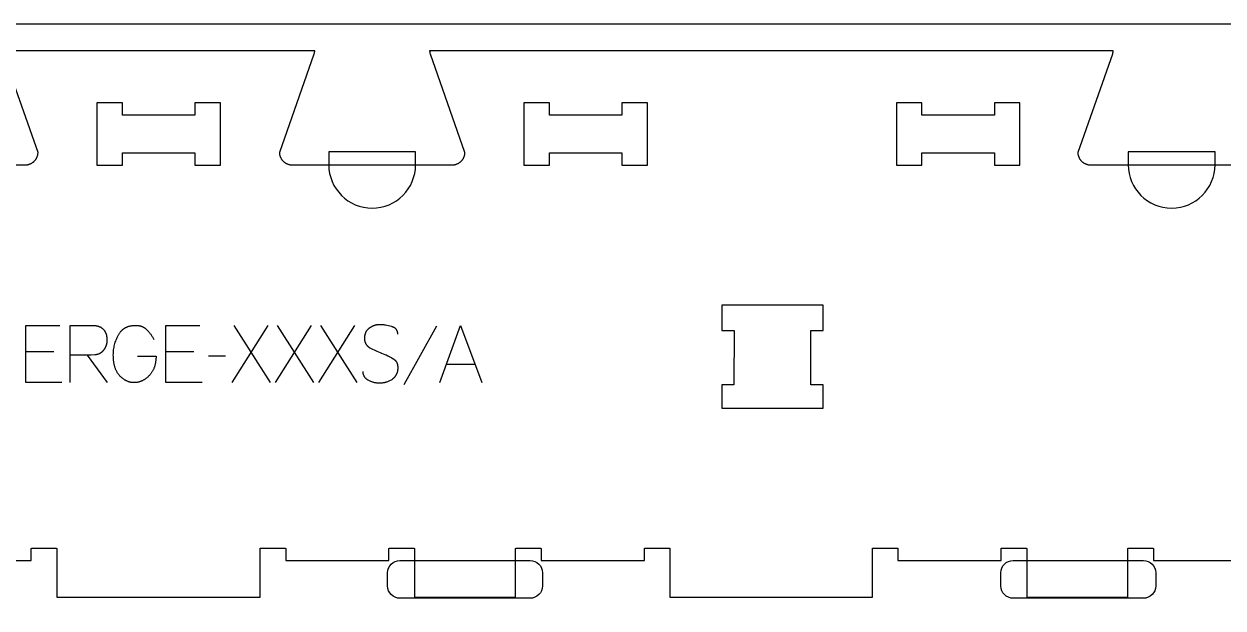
# Model space of a CAD drawing. Header units: millimetres. Extents: x -1220 to 1220, y -1270 to 1270.
# Drawn here: x -627 to -40, y 984 to 1270 of the extents above; entities that cross this region are included whole.
import ezdxf

# ---------------------------------------------------------------- set-up
doc = ezdxf.new("R2010")
doc.units = ezdxf.units.MM
for name, color, linetype, true_color in [('0_SHEET_SPRUCEPLY_2440X122', 1, 'Continuous', 0xff0000), ('1_ANYTOOL_1MMDEEP_LABELS_S', 2, 'Continuous', 0xffff00), ('3_ANYTOOL_CUTTHROUGH_INSID', 4, 'Continuous', 0x00ffff), ('4_ANYTOOL_CUTTHROUGH_OUTSI', 5, 'Continuous', 0x0000ff), ('5_ANYTOOL_HALF_MILL_9MM_IN', 3, 'Continuous', 0x00ff00)]:
    doc.layers.add(name, color=color, linetype=linetype, true_color=true_color)

msp = doc.modelspace()

# ---------------------------------------------------------------- linework, layer by layer
at = {"layer": '0_SHEET_SPRUCEPLY_2440X122'}
msp.add_lwpolyline([(1220, 1270), (1220, 50), (-1220, 50), (-1220, 1270)], close=True, dxfattribs=at)
at = {"layer": '1_ANYTOOL_1MMDEEP_LABELS_S'}
for points in [[(-608.03, 1094.45), (-625.71, 1094.45), (-625.71, 1122.45), (-609.07, 1122.45)], [(-604.03, 1094.45), (-604.03, 1122.45), (-593.43, 1122.45), (-592.97, 1122.44), (-592.53, 1122.42), (-592.31, 1122.4), (-592.1, 1122.38), (-591.89, 1122.36), (-591.68, 1122.33), (-591.48, 1122.3), (-591.28, 1122.27), (-591.09, 1122.23), (-590.9, 1122.19), (-590.71, 1122.15), (-590.53, 1122.1), (-590.35, 1122.05), (-590.17, 1121.99), (-590, 1121.93), (-589.83, 1121.87), (-589.67, 1121.8), (-589.5, 1121.73), (-589.35, 1121.66), (-589.19, 1121.58), (-589.04, 1121.5), (-588.89, 1121.42), (-588.75, 1121.33), (-588.61, 1121.24), (-588.47, 1121.15), (-588.34, 1121.05), (-588.21, 1120.95), (-588.09, 1120.84), (-587.97, 1120.73), (-587.85, 1120.62), (-587.73, 1120.5), (-587.62, 1120.38), (-587.51, 1120.26), (-587.41, 1120.13), (-587.31, 1120), (-587.22, 1119.87), (-587.12, 1119.73), (-587.03, 1119.59), (-586.95, 1119.44), (-586.87, 1119.3), (-586.79, 1119.14), (-586.71, 1118.99), (-586.64, 1118.83), (-586.58, 1118.67), (-586.51, 1118.5), (-586.45, 1118.33), (-586.4, 1118.16), (-586.34, 1117.98), (-586.29, 1117.8), (-586.25, 1117.62), (-586.21, 1117.43), (-586.17, 1117.24), (-586.13, 1117.04), (-586.1, 1116.84), (-586.08, 1116.64), (-586.05, 1116.44), (-586.03, 1116.23), (-586.02, 1116.02), (-585.99, 1115.58), (-585.99, 1115.13), (-585.99, 1114.96), (-585.99, 1114.8), (-586, 1114.64), (-586.01, 1114.48), (-586.03, 1114.31), (-586.05, 1114.15), (-586.07, 1113.99), (-586.09, 1113.84), (-586.12, 1113.68), (-586.15, 1113.52), (-586.19, 1113.37), (-586.22, 1113.21), (-586.26, 1113.06), (-586.31, 1112.9), (-586.36, 1112.75), (-586.41, 1112.6), (-586.46, 1112.45), (-586.52, 1112.3), (-586.58, 1112.15), (-586.64, 1112), (-586.71, 1111.85), (-586.78, 1111.71), (-586.86, 1111.56), (-586.93, 1111.42), (-587.01, 1111.27), (-587.1, 1111.13), (-587.18, 1110.99), (-587.27, 1110.85), (-587.37, 1110.71), (-587.46, 1110.57), (-587.56, 1110.43), (-587.77, 1110.15), (-587.88, 1110.02), (-587.99, 1109.89), (-588.1, 1109.77), (-588.21, 1109.65), (-588.32, 1109.54), (-588.44, 1109.43), (-588.56, 1109.32), (-588.68, 1109.22), (-588.81, 1109.12), (-588.93, 1109.03), (-589.06, 1108.94), (-589.19, 1108.85), (-589.32, 1108.77), (-589.46, 1108.69), (-589.6, 1108.62), (-589.74, 1108.55), (-589.88, 1108.48), (-590.02, 1108.42), (-590.17, 1108.37), (-590.32, 1108.31), (-590.47, 1108.27), (-590.62, 1108.22), (-590.78, 1108.18), (-590.94, 1108.15), (-591.1, 1108.11), (-591.26, 1108.09), (-591.43, 1108.06), (-591.59, 1108.04), (-591.76, 1108.03), (-591.93, 1108.02), (-593.75, 1107.93), (-595.63, 1107.93), (-603.99, 1107.93)], [(-571.07, 1107.33), (-561.95, 1107.29), (-561.98, 1106.52), (-562.01, 1106.14), (-562.04, 1105.77), (-562.07, 1105.4), (-562.12, 1105.04), (-562.17, 1104.68), (-562.22, 1104.34), (-562.29, 1103.99), (-562.36, 1103.66), (-562.43, 1103.33), (-562.51, 1103), (-562.6, 1102.68), (-562.69, 1102.37), (-562.79, 1102.06), (-562.9, 1101.76), (-563.01, 1101.46), (-563.13, 1101.17), (-563.25, 1100.89), (-563.38, 1100.61), (-563.52, 1100.34), (-563.66, 1100.07), (-563.81, 1099.81), (-563.96, 1099.56), (-564.13, 1099.31), (-564.29, 1099.06), (-564.47, 1098.83), (-564.65, 1098.6), (-564.83, 1098.37), (-565.02, 1098.15), (-565.22, 1097.94), (-565.43, 1097.73), (-565.84, 1097.33), (-566.05, 1097.14), (-566.26, 1096.96), (-566.47, 1096.78), (-566.68, 1096.61), (-566.89, 1096.45), (-567.1, 1096.29), (-567.32, 1096.14), (-567.54, 1096), (-567.75, 1095.86), (-567.97, 1095.72), (-568.19, 1095.6), (-568.41, 1095.48), (-568.63, 1095.37), (-568.86, 1095.26), (-569.08, 1095.16), (-569.31, 1095.06), (-569.53, 1094.98), (-569.76, 1094.89), (-569.99, 1094.82), (-570.22, 1094.75), (-570.45, 1094.69), (-570.68, 1094.63), (-570.92, 1094.58), (-571.15, 1094.54), (-571.39, 1094.5), (-571.63, 1094.47), (-571.87, 1094.44), (-572.1, 1094.43), (-572.35, 1094.41), (-572.59, 1094.41), (-572.83, 1094.41), (-573.07, 1094.42), (-573.31, 1094.43), (-573.55, 1094.45), (-573.78, 1094.48), (-574.02, 1094.51), (-574.25, 1094.55), (-574.48, 1094.6), (-574.72, 1094.65), (-574.95, 1094.71), (-575.17, 1094.78), (-575.4, 1094.85), (-575.63, 1094.93), (-575.85, 1095.02), (-576.08, 1095.11), (-576.3, 1095.21), (-576.52, 1095.31), (-576.74, 1095.43), (-576.96, 1095.55), (-577.17, 1095.67), (-577.39, 1095.8), (-577.6, 1095.94), (-577.81, 1096.09), (-578.02, 1096.24), (-578.23, 1096.4), (-578.44, 1096.56), (-578.65, 1096.73), (-578.86, 1096.91), (-579.06, 1097.1), (-579.26, 1097.29), (-579.47, 1097.48), (-579.67, 1097.69), (-579.86, 1097.9), (-580.05, 1098.12), (-580.24, 1098.34), (-580.42, 1098.58), (-580.59, 1098.82), (-580.75, 1099.06), (-580.91, 1099.32), (-581.07, 1099.58), (-581.21, 1099.84), (-581.35, 1100.12), (-581.49, 1100.4), (-581.62, 1100.69), (-581.74, 1100.99), (-581.85, 1101.29), (-581.96, 1101.6), (-582.07, 1101.92), (-582.16, 1102.24), (-582.25, 1102.58), (-582.34, 1102.91), (-582.42, 1103.26), (-582.49, 1103.61), (-582.55, 1103.97), (-582.61, 1104.34), (-582.67, 1104.72), (-582.71, 1105.1), (-582.75, 1105.49), (-582.82, 1106.29), (-582.85, 1107.11), (-582.87, 1107.97), (-582.86, 1108.6), (-582.83, 1109.23), (-582.78, 1109.86), (-582.71, 1110.48), (-582.63, 1111.1), (-582.52, 1111.72), (-582.39, 1112.34), (-582.25, 1112.95), (-582.08, 1113.56), (-581.9, 1114.16), (-581.7, 1114.76), (-581.47, 1115.36), (-581.23, 1115.96), (-580.97, 1116.55), (-580.69, 1117.14), (-580.39, 1117.73), (-580.23, 1118.02), (-580.06, 1118.3), (-579.88, 1118.57), (-579.7, 1118.84), (-579.52, 1119.09), (-579.42, 1119.21), (-579.32, 1119.33), (-579.22, 1119.45), (-579.12, 1119.57), (-579.02, 1119.68), (-578.91, 1119.79), (-578.81, 1119.9), (-578.7, 1120.01), (-578.59, 1120.12), (-578.48, 1120.22), (-578.37, 1120.32), (-578.25, 1120.42), (-578.14, 1120.51), (-578.02, 1120.61), (-577.9, 1120.7), (-577.78, 1120.78), (-577.66, 1120.87), (-577.53, 1120.96), (-577.41, 1121.04), (-577.28, 1121.12), (-577.15, 1121.19), (-577.02, 1121.27), (-576.88, 1121.34), (-576.75, 1121.41), (-576.61, 1121.48), (-576.48, 1121.55), (-576.34, 1121.61), (-576.2, 1121.67), (-576.05, 1121.73), (-575.91, 1121.79), (-575.76, 1121.84), (-575.62, 1121.89), (-575.32, 1121.99), (-575.01, 1122.08), (-574.69, 1122.15), (-574.37, 1122.22), (-574.05, 1122.28), (-573.71, 1122.33), (-573.37, 1122.38), (-573.03, 1122.41), (-572.67, 1122.43), (-572.31, 1122.44), (-571.95, 1122.45), (-571.74, 1122.45), (-571.53, 1122.44), (-571.33, 1122.43), (-571.13, 1122.42), (-570.93, 1122.4), (-570.73, 1122.37), (-570.54, 1122.35), (-570.35, 1122.32), (-570.16, 1122.28), (-569.97, 1122.24), (-569.79, 1122.2), (-569.61, 1122.15), (-569.43, 1122.1), (-569.25, 1122.04), (-569.08, 1121.98), (-568.91, 1121.92), (-568.74, 1121.85), (-568.57, 1121.78), (-568.41, 1121.7), (-568.25, 1121.62), (-568.09, 1121.54), (-567.93, 1121.45), (-567.78, 1121.35), (-567.63, 1121.26), (-567.48, 1121.15), (-567.33, 1121.05), (-567.19, 1120.94), (-567.05, 1120.83), (-566.91, 1120.71), (-566.77, 1120.59), (-566.64, 1120.46), (-566.51, 1120.33), (-565.99, 1119.79), (-565.74, 1119.51), (-565.5, 1119.23), (-565.26, 1118.95), (-565.03, 1118.66), (-564.81, 1118.37), (-564.59, 1118.07), (-564.38, 1117.77), (-564.17, 1117.46), (-563.97, 1117.15), (-563.78, 1116.83), (-563.59, 1116.51), (-563.41, 1116.19), (-563.24, 1115.86), (-563.07, 1115.53)], [(-539.43, 1094.45), (-557.11, 1094.45), (-557.11, 1122.45), (-540.47, 1122.45)], [(-507.19, 1122.45), (-524.83, 1094.45)], [(-506.03, 1094.45), (-523.71, 1122.45)], [(-485.99, 1122.45), (-503.63, 1094.45)], [(-484.83, 1094.45), (-502.51, 1122.45)], [(-464.79, 1122.45), (-482.43, 1094.45)], [(-463.63, 1094.45), (-481.31, 1122.45)], [(-443.67, 1118.17), (-443.67, 1118.34), (-443.67, 1118.43), (-443.68, 1118.52), (-443.69, 1118.6), (-443.69, 1118.68), (-443.7, 1118.77), (-443.72, 1118.85), (-443.73, 1118.93), (-443.74, 1119.01), (-443.76, 1119.09), (-443.78, 1119.16), (-443.79, 1119.24), (-443.81, 1119.32), (-443.84, 1119.39), (-443.86, 1119.47), (-443.88, 1119.54), (-443.91, 1119.61), (-443.94, 1119.68), (-443.97, 1119.75), (-444, 1119.82), (-444.03, 1119.89), (-444.07, 1119.96), (-444.1, 1120.02), (-444.14, 1120.09), (-444.18, 1120.15), (-444.22, 1120.22), (-444.26, 1120.28), (-444.3, 1120.34), (-444.34, 1120.4), (-444.39, 1120.46), (-444.44, 1120.52), (-444.49, 1120.58), (-444.54, 1120.63), (-444.59, 1120.69), (-444.64, 1120.74), (-444.7, 1120.8), (-444.75, 1120.85), (-444.81, 1120.9), (-444.87, 1120.95), (-444.93, 1121), (-444.99, 1121.05), (-445.06, 1121.1), (-445.12, 1121.15), (-445.19, 1121.19), (-445.26, 1121.24), (-445.33, 1121.28), (-445.4, 1121.33), (-445.47, 1121.37), (-445.55, 1121.41), (-445.62, 1121.45), (-445.7, 1121.49), (-445.86, 1121.57), (-446.03, 1121.64), (-446.2, 1121.71), (-446.37, 1121.77), (-446.56, 1121.83), (-446.75, 1121.89), (-447.5, 1122.1), (-448.24, 1122.27), (-448.97, 1122.43), (-449.69, 1122.55), (-450.04, 1122.6), (-450.39, 1122.65), (-450.74, 1122.68), (-451.08, 1122.71), (-451.42, 1122.74), (-451.76, 1122.76), (-452.1, 1122.77), (-452.43, 1122.77), (-452.61, 1122.77), (-452.79, 1122.76), (-452.97, 1122.75), (-453.15, 1122.74), (-453.33, 1122.73), (-453.5, 1122.71), (-453.68, 1122.69), (-453.85, 1122.66), (-454.02, 1122.63), (-454.19, 1122.6), (-454.36, 1122.57), (-454.53, 1122.53), (-454.7, 1122.48), (-454.87, 1122.44), (-455.03, 1122.39), (-455.2, 1122.34), (-455.36, 1122.28), (-455.52, 1122.22), (-455.68, 1122.16), (-455.84, 1122.1), (-456, 1122.03), (-456.16, 1121.96), (-456.31, 1121.88), (-456.47, 1121.8), (-456.62, 1121.72), (-456.78, 1121.63), (-456.93, 1121.54), (-457.08, 1121.45), (-457.23, 1121.36), (-457.37, 1121.26), (-457.52, 1121.15), (-457.67, 1121.05), (-457.81, 1120.94), (-457.95, 1120.83), (-458.08, 1120.72), (-458.21, 1120.61), (-458.34, 1120.49), (-458.46, 1120.37), (-458.57, 1120.24), (-458.68, 1120.12), (-458.79, 1119.99), (-458.89, 1119.85), (-458.99, 1119.72), (-459.08, 1119.58), (-459.17, 1119.44), (-459.25, 1119.3), (-459.33, 1119.15), (-459.41, 1119), (-459.48, 1118.85), (-459.54, 1118.69), (-459.6, 1118.53), (-459.66, 1118.37), (-459.71, 1118.21), (-459.76, 1118.04), (-459.8, 1117.87), (-459.84, 1117.7), (-459.88, 1117.52), (-459.91, 1117.34), (-459.93, 1117.16), (-459.95, 1116.98), (-459.97, 1116.79), (-459.98, 1116.6), (-459.99, 1116.4), (-459.99, 1116.21), (-459.98, 1116.01), (-459.98, 1115.81), (-459.96, 1115.62), (-459.95, 1115.43), (-459.92, 1115.24), (-459.89, 1115.06), (-459.86, 1114.88), (-459.82, 1114.7), (-459.78, 1114.53), (-459.73, 1114.36), (-459.68, 1114.19), (-459.62, 1114.03), (-459.58, 1113.95), (-459.55, 1113.87), (-459.52, 1113.79), (-459.48, 1113.71), (-459.45, 1113.63), (-459.41, 1113.56), (-459.37, 1113.48), (-459.33, 1113.41), (-459.29, 1113.34), (-459.24, 1113.26), (-459.2, 1113.19), (-459.15, 1113.12), (-459.1, 1113.05), (-459.06, 1112.98), (-459.01, 1112.91), (-458.96, 1112.85), (-458.9, 1112.78), (-458.85, 1112.71), (-458.8, 1112.65), (-458.74, 1112.59), (-458.68, 1112.52), (-458.62, 1112.46), (-458.56, 1112.4), (-458.5, 1112.34), (-458.38, 1112.22), (-458.24, 1112.11), (-458.11, 1111.99), (-457.97, 1111.89), (-457.82, 1111.78), (-457.67, 1111.68), (-457.51, 1111.58), (-457.35, 1111.49), (-456.68, 1111.12), (-456, 1110.77), (-455.3, 1110.42), (-454.59, 1110.09), (-453.86, 1109.76), (-453.12, 1109.45), (-452.36, 1109.14), (-451.59, 1108.85), (-450.82, 1108.56), (-450.06, 1108.26), (-449.33, 1107.94), (-448.62, 1107.61), (-447.92, 1107.26), (-447.24, 1106.9), (-446.59, 1106.52), (-445.95, 1106.13), (-445.79, 1106.03), (-445.64, 1105.92), (-445.5, 1105.81), (-445.43, 1105.76), (-445.36, 1105.7), (-445.29, 1105.64), (-445.23, 1105.58), (-445.16, 1105.52), (-445.1, 1105.46), (-445.04, 1105.4), (-444.98, 1105.34), (-444.92, 1105.28), (-444.86, 1105.21), (-444.81, 1105.15), (-444.75, 1105.08), (-444.7, 1105.01), (-444.65, 1104.95), (-444.6, 1104.88), (-444.55, 1104.81), (-444.5, 1104.74), (-444.45, 1104.66), (-444.41, 1104.59), (-444.36, 1104.52), (-444.32, 1104.44), (-444.28, 1104.37), (-444.24, 1104.29), (-444.2, 1104.22), (-444.16, 1104.14), (-444.13, 1104.06), (-444.09, 1103.98), (-444.06, 1103.9), (-444.03, 1103.82), (-444, 1103.73), (-443.97, 1103.65), (-443.94, 1103.57), (-443.92, 1103.48), (-443.89, 1103.39), (-443.85, 1103.22), (-443.81, 1103.04), (-443.77, 1102.86), (-443.74, 1102.67), (-443.72, 1102.48), (-443.7, 1102.29), (-443.69, 1102.09), (-443.68, 1101.89), (-443.68, 1101.68), (-443.68, 1101.48), (-443.69, 1101.26), (-443.71, 1101.05), (-443.73, 1100.83), (-443.75, 1100.62), (-443.78, 1100.41), (-443.81, 1100.21), (-443.85, 1100), (-443.9, 1099.81), (-443.94, 1099.61), (-444, 1099.42), (-444.05, 1099.23), (-444.12, 1099.05), (-444.18, 1098.86), (-444.25, 1098.69), (-444.33, 1098.51), (-444.41, 1098.34), (-444.5, 1098.17), (-444.59, 1098.01), (-444.68, 1097.85), (-444.78, 1097.69), (-444.89, 1097.54), (-444.99, 1097.39), (-445.11, 1097.24), (-445.23, 1097.1), (-445.35, 1096.96), (-445.48, 1096.82), (-445.61, 1096.69), (-445.75, 1096.56), (-445.89, 1096.43), (-446.03, 1096.31), (-446.19, 1096.19), (-446.34, 1096.07), (-446.5, 1095.96), (-446.67, 1095.85), (-447, 1095.65), (-447.34, 1095.45), (-447.69, 1095.28), (-448.03, 1095.11), (-448.39, 1094.96), (-448.74, 1094.82), (-449.1, 1094.69), (-449.28, 1094.63), (-449.46, 1094.58), (-449.64, 1094.53), (-449.82, 1094.48), (-450, 1094.43), (-450.19, 1094.39), (-450.37, 1094.35), (-450.56, 1094.31), (-450.93, 1094.25), (-451.31, 1094.2), (-451.69, 1094.16), (-452.08, 1094.14), (-452.47, 1094.13), (-452.85, 1094.13), (-453.23, 1094.14), (-453.6, 1094.17), (-453.97, 1094.2), (-454.34, 1094.25), (-454.7, 1094.31), (-455.06, 1094.38), (-455.42, 1094.47), (-455.77, 1094.56), (-456.11, 1094.67), (-456.46, 1094.79), (-456.79, 1094.92), (-457.13, 1095.07), (-457.46, 1095.22), (-457.79, 1095.39), (-458.11, 1095.57), (-458.26, 1095.66), (-458.42, 1095.76), (-458.56, 1095.86), (-458.71, 1095.96), (-458.84, 1096.07), (-458.98, 1096.17), (-459.1, 1096.28), (-459.23, 1096.4), (-459.34, 1096.51), (-459.46, 1096.63), (-459.56, 1096.75), (-459.67, 1096.88), (-459.72, 1096.94), (-459.76, 1097), (-459.81, 1097.07), (-459.86, 1097.13), (-459.9, 1097.2), (-459.94, 1097.26), (-459.99, 1097.33), (-460.03, 1097.4), (-460.07, 1097.47), (-460.1, 1097.54), (-460.14, 1097.61), (-460.18, 1097.68), (-460.21, 1097.75), (-460.24, 1097.82), (-460.28, 1097.89), (-460.31, 1097.97), (-460.34, 1098.04), (-460.36, 1098.11), (-460.39, 1098.19), (-460.42, 1098.27), (-460.46, 1098.42), (-460.51, 1098.58), (-460.54, 1098.74), (-460.58, 1098.9), (-460.6, 1099.06), (-460.63, 1099.23), (-460.64, 1099.4), (-460.66, 1099.57), (-460.66, 1099.75), (-460.67, 1099.93)], [(-424.71, 1122.01), (-440.75, 1093.29)], [(-423.11, 1094.45), (-412.95, 1122.45), (-402.63, 1094.45)], [(-612.03, 1109.45), (-625.71, 1109.45)], [(-543.43, 1109.45), (-557.11, 1109.45)], [(-595.63, 1107.93), (-585.87, 1094.41)], [(-528.03, 1107.41), (-536.23, 1107.33)], [(-419.87, 1103.37), (-405.95, 1103.37)]]:
    msp.add_lwpolyline(points, dxfattribs=at)
at = {"layer": '3_ANYTOOL_CUTTHROUGH_INSID'}
for points in [[(-578.41, 1225.35), (-578.41, 1231.35), (-590.91, 1231.35), (-590.91, 1200.85), (-578.41, 1200.85), (-578.41, 1206.85), (-542.91, 1206.85), (-542.91, 1200.85), (-530.41, 1200.85), (-530.41, 1231.35), (-542.91, 1231.35), (-542.91, 1225.35)], [(-369.51, 1225.35), (-369.51, 1231.35), (-382.01, 1231.35), (-382.01, 1200.85), (-369.51, 1200.85), (-369.51, 1206.85), (-334.01, 1206.85), (-334.01, 1200.85), (-321.51, 1200.85), (-321.51, 1231.35), (-334.01, 1231.35), (-334.01, 1225.35)], [(-187.23, 1225.35), (-187.23, 1231.35), (-199.73, 1231.35), (-199.73, 1200.85), (-187.23, 1200.85), (-187.23, 1206.85), (-151.73, 1206.85), (-151.73, 1200.85), (-139.23, 1200.85), (-139.23, 1231.35), (-151.73, 1231.35), (-151.73, 1225.35)], [(-260.48, 1081.85), (-235.5, 1081.85), (-235.5, 1093.35), (-241.5, 1093.35), (-241.54, 1119.85), (-235.54, 1119.85), (-235.54, 1132.35), (-285.12, 1132.35), (-285.12, 1119.85), (-279.13, 1119.85), (-279.18, 1093.35), (-285.18, 1093.35), (-285.19, 1081.85)]]:
    msp.add_lwpolyline(points, close=True, dxfattribs=at)
at = {"layer": '4_ANYTOOL_CUTTHROUGH_OUTSI'}
for points in [[(-26.53, 1200.85, 0), (-104.53, 1200.85, 0), (-104.74, 1200.86, 0), (-104.95, 1200.87, 0), (-105.17, 1200.89, 0), (-105.38, 1200.91, 0), (-105.59, 1200.94, 0), (-105.8, 1200.98, 0), (-106.01, 1201.03, 0), (-106.21, 1201.08, 0), (-106.42, 1201.15, 0), (-106.62, 1201.21, 0), (-106.82, 1201.29, 0), (-107.02, 1201.37, 0), (-107.21, 1201.46, 0), (-107.4, 1201.55, 0), (-107.59, 1201.65, 0), (-107.78, 1201.76, 0), (-107.96, 1201.88, 0), (-108.13, 1202, 0), (-108.3, 1202.12, 0), (-108.47, 1202.25, 0), (-108.64, 1202.39, 0), (-108.79, 1202.53, 0), (-108.95, 1202.68, 0), (-109.1, 1202.84, 0), (-109.24, 1203, 0), (-109.38, 1203.16, 0), (-109.51, 1203.33, 0), (-109.63, 1203.5, 0), (-109.75, 1203.67, 0), (-109.87, 1203.86, 0), (-109.98, 1204.04, 0), (-110.08, 1204.23, 0), (-110.17, 1204.42, 0), (-110.26, 1204.61, 0), (-110.34, 1204.81, 0), (-110.42, 1205.01, 0), (-110.48, 1205.21, 0), (-110.55, 1205.42, 0), (-110.6, 1205.62, 0), (-110.65, 1205.83, 0), (-110.69, 1206.04, 0), (-110.72, 1206.25, 0), (-110.74, 1206.46, 0), (-110.76, 1206.68, 0), (-110.77, 1206.89, 0), (-110.78, 1207.1, 0), (-110.78, 1207.11, 0), (-110.78, 1207.12, 0), (-110.78, 1207.13, 0), (-110.78, 1207.14, 0), (-110.77, 1207.14, 0), (-110.77, 1207.15, 0), (-110.77, 1207.16, 0), (-110.77, 1207.17, 0), (-110.77, 1207.18, 0), (-110.76, 1207.19, 0), (-93.87, 1255.46, 0), (-93.82, 1255.63, 0), (-93.78, 1255.8, 0), (-93.74, 1255.98, 0), (-93.71, 1256.15, 0), (-93.68, 1256.33, 0), (-93.66, 1256.5, 0), (-93.64, 1256.68, 0), (-93.63, 1256.85, 0), (-428.1, 1256.85, 0), (-428.09, 1256.68, 0), (-428.08, 1256.5, 0), (-428.06, 1256.33, 0), (-428.03, 1256.15, 0), (-428, 1255.98, 0), (-427.96, 1255.8, 0), (-427.92, 1255.63, 0), (-427.87, 1255.46, 0), (-410.97, 1207.19, 0), (-410.97, 1207.18, 0), (-410.97, 1207.17, 0), (-410.97, 1207.16, 0), (-410.96, 1207.15, 0), (-410.96, 1207.14, 0), (-410.96, 1207.14, 0), (-410.96, 1207.13, 0), (-410.96, 1207.12, 0), (-410.96, 1207.11, 0), (-410.96, 1207.1, 0), (-410.96, 1206.89, 0), (-410.97, 1206.68, 0), (-410.99, 1206.46, 0), (-411.02, 1206.25, 0), (-411.05, 1206.04, 0), (-411.09, 1205.83, 0), (-411.14, 1205.62, 0), (-411.19, 1205.42, 0), (-411.25, 1205.21, 0), (-411.32, 1205.01, 0), (-411.39, 1204.81, 0), (-411.48, 1204.61, 0), (-411.56, 1204.42, 0), (-411.66, 1204.23, 0), (-411.76, 1204.04, 0), (-411.87, 1203.86, 0), (-411.98, 1203.67, 0), (-412.1, 1203.5, 0), (-412.23, 1203.33, 0), (-412.36, 1203.16, 0), (-412.5, 1203, 0), (-412.64, 1202.84, 0), (-412.79, 1202.68, 0), (-412.94, 1202.53, 0), (-413.1, 1202.39, 0), (-413.26, 1202.25, 0), (-413.43, 1202.12, 0), (-413.6, 1202, 0), (-413.78, 1201.88, 0), (-413.96, 1201.76, 0), (-414.15, 1201.65, 0), (-414.33, 1201.55, 0), (-414.52, 1201.46, 0), (-414.72, 1201.37, 0), (-414.92, 1201.29, 0), (-415.12, 1201.21, 0), (-415.32, 1201.15, 0), (-415.52, 1201.08, 0), (-415.73, 1201.03, 0), (-415.94, 1200.98, 0), (-416.15, 1200.94, 0), (-416.36, 1200.91, 0), (-416.57, 1200.89, 0), (-416.78, 1200.87, 0), (-417, 1200.86, 0), (-417.21, 1200.85, 0), (-495.21, 1200.85, 0), (-495.42, 1200.86, 0), (-495.64, 1200.87, 0), (-495.85, 1200.89, 0), (-496.06, 1200.91, 0), (-496.27, 1200.94, 0), (-496.48, 1200.98, 0), (-496.69, 1201.03, 0), (-496.89, 1201.08, 0), (-497.1, 1201.15, 0), (-497.3, 1201.21, 0), (-497.5, 1201.29, 0), (-497.7, 1201.37, 0), (-497.89, 1201.46, 0), (-498.08, 1201.55, 0), (-498.27, 1201.65, 0), (-498.46, 1201.76, 0), (-498.64, 1201.88, 0), (-498.81, 1202, 0), (-498.99, 1202.12, 0), (-499.15, 1202.25, 0), (-499.32, 1202.39, 0), (-499.47, 1202.53, 0), (-499.63, 1202.68, 0), (-499.78, 1202.84, 0), (-499.92, 1203, 0), (-500.06, 1203.16, 0), (-500.19, 1203.33, 0), (-500.31, 1203.5, 0), (-500.43, 1203.67, 0), (-500.55, 1203.86, 0), (-500.66, 1204.04, 0), (-500.76, 1204.23, 0), (-500.85, 1204.42, 0), (-500.94, 1204.61, 0), (-501.02, 1204.81, 0), (-501.1, 1205.01, 0), (-501.17, 1205.21, 0), (-501.23, 1205.42, 0), (-501.28, 1205.62, 0), (-501.33, 1205.83, 0), (-501.37, 1206.04, 0), (-501.4, 1206.25, 0), (-501.43, 1206.46, 0), (-501.44, 1206.68, 0), (-501.46, 1206.89, 0), (-501.46, 1207.1, 0), (-501.46, 1207.11, 0), (-501.46, 1207.12, 0), (-501.46, 1207.13, 0), (-501.46, 1207.14, 0), (-501.46, 1207.14, 0), (-501.45, 1207.15, 0), (-501.45, 1207.16, 0), (-501.45, 1207.17, 0), (-501.45, 1207.18, 0), (-501.44, 1207.19, 0), (-484.55, 1255.46, 0), (-484.5, 1255.63, 0), (-484.46, 1255.8, 0), (-484.42, 1255.98, 0), (-484.39, 1256.15, 0), (-484.36, 1256.33, 0), (-484.34, 1256.5, 0), (-484.32, 1256.68, 0), (-484.31, 1256.85, 0), (-637.01, 1256.85, 0)], [(-636.78, 1255.46, 0), (-619.88, 1207.19, 0), (-619.88, 1207.18, 0), (-619.87, 1207.17, 0), (-619.87, 1207.16, 0), (-619.87, 1207.15, 0), (-619.87, 1207.14, 0), (-619.87, 1207.14, 0), (-619.87, 1207.13, 0), (-619.87, 1207.12, 0), (-619.86, 1207.11, 0), (-619.86, 1207.1, 0), (-619.87, 1206.89, 0), (-619.88, 1206.68, 0), (-619.9, 1206.46, 0), (-619.92, 1206.25, 0), (-619.96, 1206.04, 0), (-620, 1205.83, 0), (-620.04, 1205.62, 0), (-620.1, 1205.42, 0), (-620.16, 1205.21, 0), (-620.23, 1205.01, 0), (-620.3, 1204.81, 0), (-620.38, 1204.61, 0), (-620.47, 1204.42, 0), (-620.57, 1204.23, 0), (-620.67, 1204.04, 0), (-620.77, 1203.86, 0), (-620.89, 1203.67, 0), (-621.01, 1203.5, 0), (-621.13, 1203.33, 0), (-621.27, 1203.16, 0), (-621.4, 1203, 0), (-621.55, 1202.84, 0), (-621.7, 1202.68, 0), (-621.85, 1202.53, 0), (-622.01, 1202.39, 0), (-622.17, 1202.25, 0), (-622.34, 1202.12, 0), (-622.51, 1202, 0), (-622.69, 1201.88, 0), (-622.87, 1201.76, 0), (-623.05, 1201.65, 0), (-623.24, 1201.55, 0), (-623.43, 1201.46, 0), (-623.62, 1201.37, 0), (-623.82, 1201.29, 0), (-624.02, 1201.21, 0), (-624.22, 1201.15, 0), (-624.43, 1201.08, 0), (-624.63, 1201.03, 0), (-624.84, 1200.98, 0), (-625.05, 1200.94, 0), (-625.26, 1200.91, 0), (-625.48, 1200.89, 0), (-625.69, 1200.87, 0), (-625.9, 1200.86, 0), (-626.11, 1200.85, 0), (-704.11, 1200.85, 0)], [(-673.54, 1007.35, 0), (-623.04, 1007.35, 0), (-623.04, 1013.1, 0), (-623.04, 1013.11, 0), (-623.04, 1013.12, 0), (-623.04, 1013.13, 0), (-623.04, 1013.14, 0), (-623.03, 1013.15, 0), (-623.03, 1013.15, 0), (-623.03, 1013.16, 0), (-623.03, 1013.17, 0), (-623.03, 1013.18, 0), (-623.02, 1013.19, 0), (-623.02, 1013.19, 0), (-623.02, 1013.2, 0), (-623.01, 1013.21, 0), (-623.01, 1013.22, 0), (-623.01, 1013.23, 0), (-623, 1013.23, 0), (-623, 1013.24, 0), (-622.99, 1013.25, 0), (-622.99, 1013.25, 0), (-622.98, 1013.26, 0), (-622.98, 1013.27, 0), (-622.97, 1013.27, 0), (-622.97, 1013.28, 0), (-622.96, 1013.29, 0), (-622.95, 1013.29, 0), (-622.95, 1013.3, 0), (-622.94, 1013.3, 0), (-622.93, 1013.31, 0), (-622.93, 1013.31, 0), (-622.92, 1013.32, 0), (-622.91, 1013.32, 0), (-622.9, 1013.32, 0), (-622.9, 1013.33, 0), (-622.89, 1013.33, 0), (-622.88, 1013.34, 0), (-622.87, 1013.34, 0), (-622.86, 1013.34, 0), (-622.86, 1013.34, 0), (-622.85, 1013.35, 0), (-622.84, 1013.35, 0), (-622.83, 1013.35, 0), (-622.82, 1013.35, 0), (-622.81, 1013.35, 0), (-622.81, 1013.35, 0), (-622.8, 1013.35, 0), (-622.79, 1013.35, 0), (-610.79, 1013.35, 0), (-610.78, 1013.35, 0), (-610.77, 1013.35, 0), (-610.76, 1013.35, 0), (-610.75, 1013.35, 0), (-610.75, 1013.35, 0), (-610.74, 1013.35, 0), (-610.73, 1013.35, 0), (-610.72, 1013.34, 0), (-610.71, 1013.34, 0), (-610.7, 1013.34, 0), (-610.7, 1013.34, 0), (-610.69, 1013.33, 0), (-610.68, 1013.33, 0), (-610.67, 1013.32, 0), (-610.67, 1013.32, 0), (-610.66, 1013.32, 0), (-610.65, 1013.31, 0), (-610.64, 1013.31, 0), (-610.64, 1013.3, 0), (-610.63, 1013.3, 0), (-610.62, 1013.29, 0), (-610.62, 1013.29, 0), (-610.61, 1013.28, 0), (-610.61, 1013.27, 0), (-610.6, 1013.27, 0), (-610.59, 1013.26, 0), (-610.59, 1013.25, 0), (-610.58, 1013.25, 0), (-610.58, 1013.24, 0), (-610.57, 1013.23, 0), (-610.57, 1013.23, 0), (-610.57, 1013.22, 0), (-610.56, 1013.21, 0), (-610.56, 1013.2, 0), (-610.56, 1013.19, 0), (-610.55, 1013.19, 0), (-610.55, 1013.18, 0), (-610.55, 1013.17, 0), (-610.55, 1013.16, 0), (-610.54, 1013.15, 0), (-610.54, 1013.15, 0), (-610.54, 1013.14, 0), (-610.54, 1013.13, 0), (-610.54, 1013.12, 0), (-610.54, 1013.11, 0), (-610.54, 1013.1, 0), (-610.54, 989.35, 0), (-511.04, 989.35, 0), (-511.04, 1013.1, 0), (-511.04, 1013.11, 0), (-511.04, 1013.12, 0), (-511.04, 1013.13, 0), (-511.04, 1013.14, 0), (-511.03, 1013.15, 0), (-511.03, 1013.15, 0), (-511.03, 1013.16, 0), (-511.03, 1013.17, 0), (-511.03, 1013.18, 0), (-511.02, 1013.19, 0), (-511.02, 1013.19, 0), (-511.02, 1013.2, 0), (-511.01, 1013.21, 0), (-511.01, 1013.22, 0), (-511.01, 1013.23, 0), (-511, 1013.23, 0), (-511, 1013.24, 0), (-510.99, 1013.25, 0), (-510.99, 1013.25, 0), (-510.98, 1013.26, 0), (-510.98, 1013.27, 0), (-510.97, 1013.27, 0), (-510.97, 1013.28, 0), (-510.96, 1013.29, 0), (-510.95, 1013.29, 0), (-510.95, 1013.3, 0), (-510.94, 1013.3, 0), (-510.93, 1013.31, 0), (-510.93, 1013.31, 0), (-510.92, 1013.32, 0), (-510.91, 1013.32, 0), (-510.9, 1013.32, 0), (-510.9, 1013.33, 0), (-510.89, 1013.33, 0), (-510.88, 1013.34, 0), (-510.87, 1013.34, 0), (-510.86, 1013.34, 0), (-510.86, 1013.34, 0), (-510.85, 1013.35, 0), (-510.84, 1013.35, 0), (-510.83, 1013.35, 0), (-510.82, 1013.35, 0), (-510.81, 1013.35, 0), (-510.81, 1013.35, 0), (-510.8, 1013.35, 0), (-510.79, 1013.35, 0), (-498.79, 1013.35, 0), (-498.78, 1013.35, 0), (-498.77, 1013.35, 0), (-498.76, 1013.35, 0), (-498.75, 1013.35, 0), (-498.75, 1013.35, 0), (-498.74, 1013.35, 0), (-498.73, 1013.35, 0), (-498.72, 1013.34, 0), (-498.71, 1013.34, 0), (-498.7, 1013.34, 0), (-498.7, 1013.34, 0), (-498.69, 1013.33, 0), (-498.68, 1013.33, 0), (-498.67, 1013.32, 0), (-498.67, 1013.32, 0), (-498.66, 1013.32, 0), (-498.65, 1013.31, 0), (-498.64, 1013.31, 0), (-498.64, 1013.3, 0), (-498.63, 1013.3, 0), (-498.62, 1013.29, 0), (-498.62, 1013.29, 0), (-498.61, 1013.28, 0), (-498.61, 1013.27, 0), (-498.6, 1013.27, 0), (-498.59, 1013.26, 0), (-498.59, 1013.25, 0), (-498.58, 1013.25, 0), (-498.58, 1013.24, 0), (-498.57, 1013.23, 0), (-498.57, 1013.23, 0), (-498.57, 1013.22, 0), (-498.56, 1013.21, 0), (-498.56, 1013.2, 0), (-498.56, 1013.19, 0), (-498.55, 1013.19, 0), (-498.55, 1013.18, 0), (-498.55, 1013.17, 0), (-498.55, 1013.16, 0), (-498.54, 1013.15, 0), (-498.54, 1013.15, 0), (-498.54, 1013.14, 0), (-498.54, 1013.13, 0), (-498.54, 1013.12, 0), (-498.54, 1013.11, 0), (-498.54, 1013.1, 0), (-498.54, 1007.35, 0), (-448.04, 1007.35, 0), (-448.04, 1013.1, 0), (-448.04, 1013.11, 0), (-448.04, 1013.12, 0), (-448.04, 1013.13, 0), (-448.04, 1013.14, 0), (-448.03, 1013.15, 0), (-448.03, 1013.15, 0), (-448.03, 1013.16, 0), (-448.03, 1013.17, 0), (-448.03, 1013.18, 0), (-448.02, 1013.19, 0), (-448.02, 1013.19, 0), (-448.02, 1013.2, 0), (-448.01, 1013.21, 0), (-448.01, 1013.22, 0), (-448.01, 1013.23, 0), (-448, 1013.23, 0), (-448, 1013.24, 0), (-447.99, 1013.25, 0), (-447.99, 1013.25, 0), (-447.98, 1013.26, 0), (-447.98, 1013.27, 0), (-447.97, 1013.27, 0), (-447.97, 1013.28, 0), (-447.96, 1013.29, 0), (-447.95, 1013.29, 0), (-447.95, 1013.3, 0), (-447.94, 1013.3, 0), (-447.93, 1013.31, 0), (-447.93, 1013.31, 0), (-447.92, 1013.32, 0), (-447.91, 1013.32, 0), (-447.9, 1013.32, 0), (-447.9, 1013.33, 0), (-447.89, 1013.33, 0), (-447.88, 1013.34, 0), (-447.87, 1013.34, 0), (-447.86, 1013.34, 0), (-447.86, 1013.34, 0), (-447.85, 1013.35, 0), (-447.84, 1013.35, 0), (-447.83, 1013.35, 0), (-447.82, 1013.35, 0), (-447.81, 1013.35, 0), (-447.81, 1013.35, 0), (-447.8, 1013.35, 0), (-447.79, 1013.35, 0), (-435.79, 1013.35, 0), (-435.78, 1013.35, 0), (-435.77, 1013.35, 0), (-435.76, 1013.35, 0), (-435.75, 1013.35, 0), (-435.75, 1013.35, 0), (-435.74, 1013.35, 0), (-435.73, 1013.35, 0), (-435.72, 1013.34, 0), (-435.71, 1013.34, 0), (-435.7, 1013.34, 0), (-435.7, 1013.34, 0), (-435.69, 1013.33, 0), (-435.68, 1013.33, 0), (-435.67, 1013.32, 0), (-435.67, 1013.32, 0), (-435.66, 1013.32, 0), (-435.65, 1013.31, 0), (-435.64, 1013.31, 0), (-435.64, 1013.3, 0), (-435.63, 1013.3, 0), (-435.62, 1013.29, 0), (-435.62, 1013.29, 0), (-435.61, 1013.28, 0), (-435.61, 1013.27, 0), (-435.6, 1013.27, 0), (-435.59, 1013.26, 0), (-435.59, 1013.25, 0), (-435.58, 1013.25, 0), (-435.58, 1013.24, 0), (-435.57, 1013.23, 0), (-435.57, 1013.23, 0), (-435.57, 1013.22, 0), (-435.56, 1013.21, 0), (-435.56, 1013.2, 0), (-435.56, 1013.19, 0), (-435.55, 1013.19, 0), (-435.55, 1013.18, 0), (-435.55, 1013.17, 0), (-435.55, 1013.16, 0), (-435.54, 1013.15, 0), (-435.54, 1013.15, 0), (-435.54, 1013.14, 0), (-435.54, 1013.13, 0), (-435.54, 1013.12, 0), (-435.54, 1013.11, 0), (-435.54, 1013.1, 0), (-435.54, 989.35, 0), (-386.04, 989.35, 0), (-386.04, 1013.1, 0), (-386.04, 1013.11, 0), (-386.04, 1013.12, 0), (-386.04, 1013.13, 0), (-386.04, 1013.14, 0), (-386.03, 1013.15, 0), (-386.03, 1013.15, 0), (-386.03, 1013.16, 0), (-386.03, 1013.17, 0), (-386.03, 1013.18, 0), (-386.02, 1013.19, 0), (-386.02, 1013.19, 0), (-386.02, 1013.2, 0), (-386.01, 1013.21, 0), (-386.01, 1013.22, 0), (-386.01, 1013.23, 0), (-386, 1013.23, 0), (-386, 1013.24, 0), (-385.99, 1013.25, 0), (-385.99, 1013.25, 0), (-385.98, 1013.26, 0), (-385.98, 1013.27, 0), (-385.97, 1013.27, 0), (-385.97, 1013.28, 0), (-385.96, 1013.29, 0), (-385.95, 1013.29, 0), (-385.95, 1013.3, 0), (-385.94, 1013.3, 0), (-385.93, 1013.31, 0), (-385.93, 1013.31, 0), (-385.92, 1013.32, 0), (-385.91, 1013.32, 0), (-385.9, 1013.32, 0), (-385.9, 1013.33, 0), (-385.89, 1013.33, 0), (-385.88, 1013.34, 0), (-385.87, 1013.34, 0), (-385.86, 1013.34, 0), (-385.86, 1013.34, 0), (-385.85, 1013.35, 0), (-385.84, 1013.35, 0), (-385.83, 1013.35, 0), (-385.82, 1013.35, 0), (-385.81, 1013.35, 0), (-385.81, 1013.35, 0), (-385.8, 1013.35, 0), (-385.79, 1013.35, 0), (-373.79, 1013.35, 0), (-373.78, 1013.35, 0), (-373.77, 1013.35, 0), (-373.76, 1013.35, 0), (-373.75, 1013.35, 0), (-373.75, 1013.35, 0), (-373.74, 1013.35, 0), (-373.73, 1013.35, 0), (-373.72, 1013.34, 0), (-373.71, 1013.34, 0), (-373.7, 1013.34, 0), (-373.7, 1013.34, 0), (-373.69, 1013.33, 0), (-373.68, 1013.33, 0), (-373.67, 1013.32, 0), (-373.67, 1013.32, 0), (-373.66, 1013.32, 0), (-373.65, 1013.31, 0), (-373.64, 1013.31, 0), (-373.64, 1013.3, 0), (-373.63, 1013.3, 0), (-373.62, 1013.29, 0), (-373.62, 1013.29, 0), (-373.61, 1013.28, 0), (-373.61, 1013.27, 0), (-373.6, 1013.27, 0), (-373.59, 1013.26, 0), (-373.59, 1013.25, 0), (-373.58, 1013.25, 0), (-373.58, 1013.24, 0), (-373.57, 1013.23, 0), (-373.57, 1013.23, 0), (-373.57, 1013.22, 0), (-373.56, 1013.21, 0), (-373.56, 1013.2, 0), (-373.56, 1013.19, 0), (-373.55, 1013.19, 0), (-373.55, 1013.18, 0), (-373.55, 1013.17, 0), (-373.55, 1013.16, 0), (-373.54, 1013.15, 0), (-373.54, 1013.15, 0), (-373.54, 1013.14, 0), (-373.54, 1013.13, 0), (-373.54, 1013.12, 0), (-373.54, 1013.11, 0), (-373.54, 1013.1, 0), (-373.54, 1007.35, 0), (-323.04, 1007.35, 0), (-323.04, 1013.1, 0), (-323.04, 1013.11, 0), (-323.04, 1013.12, 0), (-323.04, 1013.13, 0), (-323.04, 1013.14, 0), (-323.03, 1013.15, 0), (-323.03, 1013.15, 0), (-323.03, 1013.16, 0), (-323.03, 1013.17, 0), (-323.03, 1013.18, 0), (-323.02, 1013.19, 0), (-323.02, 1013.19, 0), (-323.02, 1013.2, 0), (-323.01, 1013.21, 0), (-323.01, 1013.22, 0), (-323.01, 1013.23, 0), (-323, 1013.23, 0), (-323, 1013.24, 0), (-322.99, 1013.25, 0), (-322.99, 1013.25, 0), (-322.98, 1013.26, 0), (-322.98, 1013.27, 0), (-322.97, 1013.27, 0), (-322.97, 1013.28, 0), (-322.96, 1013.29, 0), (-322.95, 1013.29, 0), (-322.95, 1013.3, 0), (-322.94, 1013.3, 0), (-322.93, 1013.31, 0), (-322.93, 1013.31, 0), (-322.92, 1013.32, 0), (-322.91, 1013.32, 0), (-322.9, 1013.32, 0), (-322.9, 1013.33, 0), (-322.89, 1013.33, 0), (-322.88, 1013.34, 0), (-322.87, 1013.34, 0), (-322.86, 1013.34, 0), (-322.86, 1013.34, 0), (-322.85, 1013.35, 0), (-322.84, 1013.35, 0), (-322.83, 1013.35, 0), (-322.82, 1013.35, 0), (-322.81, 1013.35, 0), (-322.81, 1013.35, 0), (-322.8, 1013.35, 0), (-322.79, 1013.35, 0), (-310.79, 1013.35, 0), (-310.78, 1013.35, 0), (-310.77, 1013.35, 0), (-310.76, 1013.35, 0), (-310.75, 1013.35, 0), (-310.75, 1013.35, 0), (-310.74, 1013.35, 0), (-310.73, 1013.35, 0), (-310.72, 1013.34, 0), (-310.71, 1013.34, 0), (-310.7, 1013.34, 0), (-310.7, 1013.34, 0), (-310.69, 1013.33, 0), (-310.68, 1013.33, 0), (-310.67, 1013.32, 0), (-310.67, 1013.32, 0), (-310.66, 1013.32, 0), (-310.65, 1013.31, 0), (-310.64, 1013.31, 0), (-310.64, 1013.3, 0), (-310.63, 1013.3, 0), (-310.62, 1013.29, 0), (-310.62, 1013.29, 0), (-310.61, 1013.28, 0), (-310.61, 1013.27, 0), (-310.6, 1013.27, 0), (-310.59, 1013.26, 0), (-310.59, 1013.25, 0), (-310.58, 1013.25, 0), (-310.58, 1013.24, 0), (-310.57, 1013.23, 0), (-310.57, 1013.23, 0), (-310.57, 1013.22, 0), (-310.56, 1013.21, 0), (-310.56, 1013.2, 0), (-310.56, 1013.19, 0), (-310.55, 1013.19, 0), (-310.55, 1013.18, 0), (-310.55, 1013.17, 0), (-310.55, 1013.16, 0), (-310.54, 1013.15, 0), (-310.54, 1013.15, 0), (-310.54, 1013.14, 0), (-310.54, 1013.13, 0), (-310.54, 1013.12, 0), (-310.54, 1013.11, 0), (-310.54, 1013.1, 0), (-310.54, 989.35, 0), (-260.73, 989.35, 0), (-211.45, 989.35, 0), (-211.45, 1013.1, 0), (-211.45, 1013.11, 0), (-211.45, 1013.12, 0), (-211.45, 1013.13, 0), (-211.45, 1013.14, 0), (-211.45, 1013.15, 0), (-211.45, 1013.15, 0), (-211.44, 1013.16, 0), (-211.44, 1013.17, 0), (-211.44, 1013.18, 0), (-211.44, 1013.19, 0), (-211.43, 1013.19, 0), (-211.43, 1013.2, 0), (-211.43, 1013.21, 0), (-211.42, 1013.22, 0), (-211.42, 1013.23, 0), (-211.42, 1013.23, 0), (-211.41, 1013.24, 0), (-211.41, 1013.25, 0), (-211.4, 1013.25, 0), (-211.4, 1013.26, 0), (-211.39, 1013.27, 0), (-211.38, 1013.27, 0), (-211.38, 1013.28, 0), (-211.37, 1013.29, 0), (-211.37, 1013.29, 0), (-211.36, 1013.3, 0), (-211.35, 1013.3, 0), (-211.35, 1013.31, 0), (-211.34, 1013.31, 0), (-211.33, 1013.32, 0), (-211.32, 1013.32, 0), (-211.32, 1013.32, 0), (-211.31, 1013.33, 0), (-211.3, 1013.33, 0), (-211.29, 1013.34, 0), (-211.29, 1013.34, 0), (-211.28, 1013.34, 0), (-211.27, 1013.34, 0), (-211.26, 1013.35, 0), (-211.25, 1013.35, 0), (-211.24, 1013.35, 0), (-211.24, 1013.35, 0), (-211.23, 1013.35, 0), (-211.22, 1013.35, 0), (-211.21, 1013.35, 0), (-211.2, 1013.35, 0), (-199.2, 1013.35, 0), (-199.19, 1013.35, 0), (-199.18, 1013.35, 0), (-199.18, 1013.35, 0), (-199.17, 1013.35, 0), (-199.16, 1013.35, 0), (-199.15, 1013.35, 0), (-199.14, 1013.35, 0), (-199.13, 1013.34, 0), (-199.13, 1013.34, 0), (-199.12, 1013.34, 0), (-199.11, 1013.34, 0), (-199.1, 1013.33, 0), (-199.09, 1013.33, 0), (-199.09, 1013.32, 0), (-199.08, 1013.32, 0), (-199.07, 1013.32, 0), (-199.06, 1013.31, 0), (-199.06, 1013.31, 0), (-199.05, 1013.3, 0), (-199.04, 1013.3, 0), (-199.04, 1013.29, 0), (-199.03, 1013.29, 0), (-199.02, 1013.28, 0), (-199.02, 1013.27, 0), (-199.01, 1013.27, 0), (-199.01, 1013.26, 0), (-199, 1013.25, 0), (-199, 1013.25, 0), (-198.99, 1013.24, 0), (-198.99, 1013.23, 0), (-198.98, 1013.23, 0), (-198.98, 1013.22, 0), (-198.98, 1013.21, 0), (-198.97, 1013.2, 0), (-198.97, 1013.19, 0), (-198.97, 1013.19, 0), (-198.96, 1013.18, 0), (-198.96, 1013.17, 0), (-198.96, 1013.16, 0), (-198.96, 1013.15, 0), (-198.96, 1013.15, 0), (-198.95, 1013.14, 0), (-198.95, 1013.13, 0), (-198.95, 1013.12, 0), (-198.95, 1013.11, 0), (-198.95, 1013.1, 0), (-198.95, 1007.35, 0), (-148.45, 1007.35, 0), (-148.45, 1013.1, 0), (-148.45, 1013.11, 0), (-148.45, 1013.12, 0), (-148.45, 1013.13, 0), (-148.45, 1013.14, 0), (-148.45, 1013.15, 0), (-148.45, 1013.15, 0), (-148.44, 1013.16, 0), (-148.44, 1013.17, 0), (-148.44, 1013.18, 0), (-148.44, 1013.19, 0), (-148.43, 1013.19, 0), (-148.43, 1013.2, 0), (-148.43, 1013.21, 0), (-148.42, 1013.22, 0), (-148.42, 1013.23, 0), (-148.42, 1013.23, 0), (-148.41, 1013.24, 0), (-148.41, 1013.25, 0), (-148.4, 1013.25, 0), (-148.4, 1013.26, 0), (-148.39, 1013.27, 0), (-148.38, 1013.27, 0), (-148.38, 1013.28, 0), (-148.37, 1013.29, 0), (-148.37, 1013.29, 0), (-148.36, 1013.3, 0), (-148.35, 1013.3, 0), (-148.35, 1013.31, 0), (-148.34, 1013.31, 0), (-148.33, 1013.32, 0), (-148.32, 1013.32, 0), (-148.32, 1013.32, 0), (-148.31, 1013.33, 0), (-148.3, 1013.33, 0), (-148.29, 1013.34, 0), (-148.29, 1013.34, 0), (-148.28, 1013.34, 0), (-148.27, 1013.34, 0), (-148.26, 1013.35, 0), (-148.25, 1013.35, 0), (-148.24, 1013.35, 0), (-148.24, 1013.35, 0), (-148.23, 1013.35, 0), (-148.22, 1013.35, 0), (-148.21, 1013.35, 0), (-148.2, 1013.35, 0), (-136.2, 1013.35, 0), (-136.19, 1013.35, 0), (-136.18, 1013.35, 0), (-136.18, 1013.35, 0), (-136.17, 1013.35, 0), (-136.16, 1013.35, 0), (-136.15, 1013.35, 0), (-136.14, 1013.35, 0), (-136.13, 1013.34, 0), (-136.13, 1013.34, 0), (-136.12, 1013.34, 0), (-136.11, 1013.34, 0), (-136.1, 1013.33, 0), (-136.09, 1013.33, 0), (-136.09, 1013.32, 0), (-136.08, 1013.32, 0), (-136.07, 1013.32, 0), (-136.06, 1013.31, 0), (-136.06, 1013.31, 0), (-136.05, 1013.3, 0), (-136.04, 1013.3, 0), (-136.04, 1013.29, 0), (-136.03, 1013.29, 0), (-136.02, 1013.28, 0), (-136.02, 1013.27, 0), (-136.01, 1013.27, 0), (-136.01, 1013.26, 0), (-136, 1013.25, 0), (-136, 1013.25, 0), (-135.99, 1013.24, 0), (-135.99, 1013.23, 0), (-135.98, 1013.23, 0), (-135.98, 1013.22, 0), (-135.98, 1013.21, 0), (-135.97, 1013.2, 0), (-135.97, 1013.19, 0), (-135.97, 1013.19, 0), (-135.96, 1013.18, 0), (-135.96, 1013.17, 0), (-135.96, 1013.16, 0), (-135.96, 1013.15, 0), (-135.96, 1013.15, 0), (-135.95, 1013.14, 0), (-135.95, 1013.13, 0), (-135.95, 1013.12, 0), (-135.95, 1013.11, 0), (-135.95, 1013.1, 0), (-135.95, 989.35, 0), (-86.45, 989.35, 0), (-86.45, 1013.1, 0), (-86.45, 1013.11, 0), (-86.45, 1013.12, 0), (-86.45, 1013.13, 0), (-86.45, 1013.14, 0), (-86.45, 1013.15, 0), (-86.45, 1013.15, 0), (-86.44, 1013.16, 0), (-86.44, 1013.17, 0), (-86.44, 1013.18, 0), (-86.44, 1013.19, 0), (-86.43, 1013.19, 0), (-86.43, 1013.2, 0), (-86.43, 1013.21, 0), (-86.42, 1013.22, 0), (-86.42, 1013.23, 0), (-86.42, 1013.23, 0), (-86.41, 1013.24, 0), (-86.41, 1013.25, 0), (-86.4, 1013.25, 0), (-86.4, 1013.26, 0), (-86.39, 1013.27, 0), (-86.38, 1013.27, 0), (-86.38, 1013.28, 0), (-86.37, 1013.29, 0), (-86.37, 1013.29, 0), (-86.36, 1013.3, 0), (-86.35, 1013.3, 0), (-86.35, 1013.31, 0), (-86.34, 1013.31, 0), (-86.33, 1013.32, 0), (-86.32, 1013.32, 0), (-86.32, 1013.32, 0), (-86.31, 1013.33, 0), (-86.3, 1013.33, 0), (-86.29, 1013.34, 0), (-86.29, 1013.34, 0), (-86.28, 1013.34, 0), (-86.27, 1013.34, 0), (-86.26, 1013.35, 0), (-86.25, 1013.35, 0), (-86.24, 1013.35, 0), (-86.24, 1013.35, 0), (-86.23, 1013.35, 0), (-86.22, 1013.35, 0), (-86.21, 1013.35, 0), (-86.2, 1013.35, 0), (-74.2, 1013.35, 0), (-74.19, 1013.35, 0), (-74.18, 1013.35, 0), (-74.18, 1013.35, 0), (-74.17, 1013.35, 0), (-74.16, 1013.35, 0), (-74.15, 1013.35, 0), (-74.14, 1013.35, 0), (-74.13, 1013.34, 0), (-74.13, 1013.34, 0), (-74.12, 1013.34, 0), (-74.11, 1013.34, 0), (-74.1, 1013.33, 0), (-74.09, 1013.33, 0), (-74.09, 1013.32, 0), (-74.08, 1013.32, 0), (-74.07, 1013.32, 0), (-74.06, 1013.31, 0), (-74.06, 1013.31, 0), (-74.05, 1013.3, 0), (-74.04, 1013.3, 0), (-74.04, 1013.29, 0), (-74.03, 1013.29, 0), (-74.02, 1013.28, 0), (-74.02, 1013.27, 0), (-74.01, 1013.27, 0), (-74.01, 1013.26, 0), (-74, 1013.25, 0), (-74, 1013.25, 0), (-73.99, 1013.24, 0), (-73.99, 1013.23, 0), (-73.98, 1013.23, 0), (-73.98, 1013.22, 0), (-73.98, 1013.21, 0), (-73.97, 1013.2, 0), (-73.97, 1013.19, 0), (-73.97, 1013.19, 0), (-73.96, 1013.18, 0), (-73.96, 1013.17, 0), (-73.96, 1013.16, 0), (-73.96, 1013.15, 0), (-73.96, 1013.15, 0), (-73.95, 1013.14, 0), (-73.95, 1013.13, 0), (-73.95, 1013.12, 0), (-73.95, 1013.11, 0), (-73.95, 1013.1, 0), (-73.95, 1007.35, 0), (-23.45, 1007.35, 0)]]:
    msp.add_polyline3d(points, dxfattribs=at)
at = {"layer": '5_ANYTOOL_HALF_MILL_9MM_IN'}
for points in [[(-477.46, 1201.1, 1), (-434.96, 1201.1), (-434.96, 1201.35), (-434.96, 1207.35), (-477.46, 1207.35), (-477.46, 1201.35), (-477.46, 1201.1)], [(-86.28, 1201.1, 1), (-43.78, 1201.1), (-43.78, 1201.35), (-43.78, 1207.35), (-86.28, 1207.35), (-86.28, 1201.35), (-86.28, 1201.1)], [(-378.91, 1007.35, -0.414214), (-372.91, 1001.35), (-372.91, 994.85, -0.414214), (-378.91, 988.85), (-442.66, 988.85, -0.414214), (-448.66, 994.85), (-448.66, 1001.35, -0.414214), (-442.66, 1007.35)], [(-78.83, 1007.35, -0.414214), (-72.83, 1001.35), (-72.83, 994.85, -0.414214), (-78.83, 988.85), (-142.58, 988.85, -0.414214), (-148.58, 994.85), (-148.58, 1001.35, -0.414214), (-142.58, 1007.35)]]:
    msp.add_lwpolyline(points, format="xyb", close=True, dxfattribs=at)

doc.saveas('drawing.dxf')
